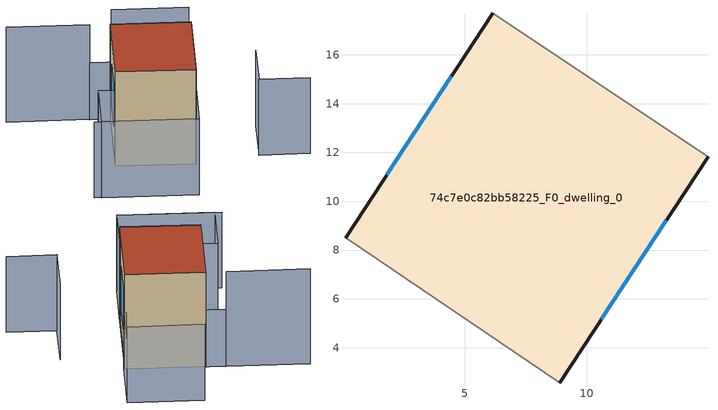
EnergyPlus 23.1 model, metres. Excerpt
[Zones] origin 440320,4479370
74c7e0c82bb58225_F0_dwelling_0
 floor ground (EU_floor_Construction): 8.89,2.57 14.97,11.82 6.14,17.7 0.11,8.51 z0
 wall outside (EU_wall_Construction): 14.97,11.82 8.89,2.57 / 0.11,8.51 6.14,17.7 z0:15
 wall adiabatic (EU_wall_Construction): 8.89,2.57 0.11,8.51 / 6.14,17.7 14.97,11.82 z0:15
 window (EU_Window_Construction): 13.26,9.22 10.59,5.17 / 1.81,11.09 4.45,15.12 z4.21:10.79
 roof outside (EU_roof_Construction): 14.97,11.82 8.89,2.57 0.11,8.51 6.14,17.7 z15
shading: 16.73,-0.62 22.35,-4.31 / 16.76,-0.65 20.46,4.99 / -6.42,4.24 5.05,-3.31 / 19.35,18.25 10.87,23.8 / 5.02,-3.31 -5.66,3.74 / -5.66,3.74 -1.72,9.73 / -1.72,9.73 8.97,2.67 / 8.97,2.67 5.02,-3.31 z0:12; 19.37,18.27 15.07,11.76 / 15.07,11.76 3.89,19.15 z0:9; 3.92,19.17 -5.25,25.21 z0:15
[Building]
EU S2 Campaign: North Axis=0; Terrain=City; Solar Distribution=FullExterior
[Site:Location]
Madrid: Latitude=40.5; Longitude=-3.5; Time Zone=1; Elevation=609
[SizingPeriod:WeatherFileDays]
AnnualSizingPeriod: Begin Month=1; Begin Day of Month=1; End Month=12; End Day of Month=31; Day of Week for Start Day=Monday; Use Weather File Daylight Saving Period=No; Use Weather File Rain and Snow Indicators=No
[MATERIAL]
EU_InternalMass_Material: Roughness=MediumRough; Thickness=0.1; Conductivity=1; Density=1800; Specific Heat=900; Thermal Absorptance=0.9; Solar Absorptance=0.7; Visible Absorptance=0.7
[MATERIAL:NOMASS] Roughness=MediumRough; Thermal Absorptance=0.9; Solar Absorptance=0.7; Visible Absorptance=0.7
Name | Thermal Resistance
EU_wall_NoMass; EU_roof_NoMass | 2.16768
EU_floor_NoMass | 1.14339
[WINDOWMATERIAL:SIMPLEGLAZINGSYSTEM]
EU_Window_SimpleGlazing: UFactor=3.23888; Solar Heat Gain Coefficient=0.85; Visible Transmittance=0.85
[CONSTRUCTION]
EU_wall_Construction: EU_wall_NoMass
EU_roof_Construction: EU_roof_NoMass
EU_floor_Construction: EU_floor_NoMass
EU_InternalMass_Construction: EU_InternalMass_Material
EU_Window_Construction: EU_Window_SimpleGlazing
[ZONE]
74c7e0c82bb58225_F0_dwelling_0: Type=1; Multiplier=1; Ceiling Height=autocalculate; Volume=1753.84; Floor Area=autocalculate; Part of Total Floor Area=Yes
[INTERNALMASS]
74c7e0c82bb58225_F0_dwelling_0_EU_InternalMass: Construction=EU_InternalMass_Construction; Zone or ZoneList=74c7e0c82bb58225_F0_dwelling_0; Surface Area=116.922
[OTHEREQUIPMENT]
EU_Step8_InternalGain_74c7e0c82bb58225_F0_dwelling_0_f000: Fuel Type=Electricity; Zone or ZoneList or Space or SpaceList=74c7e0c82bb58225_F0_dwelling_0; Schedule=EU_Step8_GainSchedule_74c7e0c82bb58225_F0_dwelling_0_f000; Design Level Calculation Method=Watts/Area; Power per Zone Floor Area=1; Fraction Latent=0; Fraction Radiant=0; Fraction Lost=0; Carbon Dioxide Generation Rate=0; EndUse Subcategory=EU_Step8_InternalGains
[ZONEVENTILATION:DESIGNFLOWRATE]
EU_ConstantAir_74c7e0c82bb58225_F0_dwelling_0: Zone or ZoneList or Space or SpaceList=74c7e0c82bb58225_F0_dwelling_0; Schedule=EU_AlwaysOn; Design Flow Rate Calculation Method=AirChanges/Hour; Air Changes per Hour=0.480546; Ventilation Type=Natural; Fan Pressure Rise=0; Fan Total Efficiency=1; Constant Term Coefficient=1; Temperature Term Coefficient=0; Velocity Term Coefficient=0; Velocity Squared Term Coefficient=0; Minimum Indoor Temperature=-100; Maximum Indoor Temperature=100; Delta Temperature=-100; Minimum Outdoor Temperature=-100; Maximum Outdoor Temperature=100; Maximum Wind Speed=40
[HVACTEMPLATE:THERMOSTAT]
EU_HeatOnly_74c7e0c82bb58225_F0_dwelling_0: Constant Heating Setpoint=20; Constant Cooling Setpoint=50
[HVACTEMPLATE:ZONE:IDEALLOADSAIRSYSTEM]
74c7e0c82bb58225_F0_dwelling_0: Template Thermostat=EU_HeatOnly_74c7e0c82bb58225_F0_dwelling_0; System Availability Schedule=EU_AlwaysOn; Maximum Heating Supply Air Temperature=50; Minimum Cooling Supply Air Temperature=13; Maximum Heating Supply Air Humidity Ratio=0.0156; Minimum Cooling Supply Air Humidity Ratio=0.0077; Heating Limit=NoLimit; Cooling Limit=NoLimit; Heating Availability Schedule=EU_AlwaysOn; Cooling Availability Schedule=EU_CoolingOff; Dehumidification Control Type=ConstantSensibleHeatRatio; Cooling Sensible Heat Ratio=0.7; Dehumidification Setpoint=60; Humidification Control Type=None; Humidification Setpoint=30; Outdoor Air Method=None; Outdoor Air Flow Rate per Person=0.00944; Outdoor Air Flow Rate per Zone Floor Area=0; Outdoor Air Flow Rate per Zone=0; Demand Controlled Ventilation Type=None; Outdoor Air Economizer Type=NoEconomizer; Heat Recovery Type=None; Sensible Heat Recovery Effectiveness=0.7; Latent Heat Recovery Effectiveness=0.65
[SIZING:ZONE]
74c7e0c82bb58225_F0_dwelling_0: Zone Cooling Design Supply Air Temperature Input Method=SupplyAirTemperature; Zone Cooling Design Supply Air Temperature=13; Zone Heating Design Supply Air Temperature Input Method=SupplyAirTemperature; Zone Heating Design Supply Air Temperature=50; Zone Cooling Design Supply Air Humidity Ratio=0.008; Zone Heating Design Supply Air Humidity Ratio=0.008; Cooling Design Air Flow Method=DesignDay; Cooling Design Air Flow Rate=0; Cooling Minimum Air Flow per Zone Floor Area=0.000762; Cooling Minimum Air Flow=0; Cooling Minimum Air Flow Fraction=0.2; Heating Design Air Flow Method=DesignDay; Heating Design Air Flow Rate=0; Heating Maximum Air Flow per Zone Floor Area=0.002032; Heating Maximum Air Flow=0.141576; Heating Maximum Air Flow Fraction=0.3; Account for Dedicated Outdoor Air System=No; Dedicated Outdoor Air System Control Strategy=NeutralSupplyAir; Dedicated Outdoor Air Low Setpoint Temperature for Design=autosize; Dedicated Outdoor Air High Setpoint Temperature for Design=autosize; Zone Load Sizing Method=Sensible Load Only No Latent Load; Zone Latent Cooling Design Supply Air Humidity Ratio Input Method=HumidityRatioDifference; Zone Cooling Design Supply Air Humidity Ratio Difference=0.005; Zone Latent Heating Design Supply Air Humidity Ratio Input Method=HumidityRatioDifference; Zone Humidification Design Supply Air Humidity Ratio Difference=0.005
[SCHEDULE:CONSTANT]
Name | Hourly Value
EU_AlwaysOn | 1
EU_CoolingOff | 0
[SCHEDULE:FILE]
EU_Step8_GainSchedule_74c7e0c82bb58225_F0_dwelling_0_f000: File=../../schedules/74c7e0c82bb58225/74c7e0c82bb58225_F0_dwelling_0_f000_gain.csv; Column Number=1; Rows to Skip at Top=0; Number of Hours of Data=8760; Column Separator=Comma; Interpolate to Timestep=No; Minutes per Item=60; Adjust Schedule for Daylight Savings=Yes
